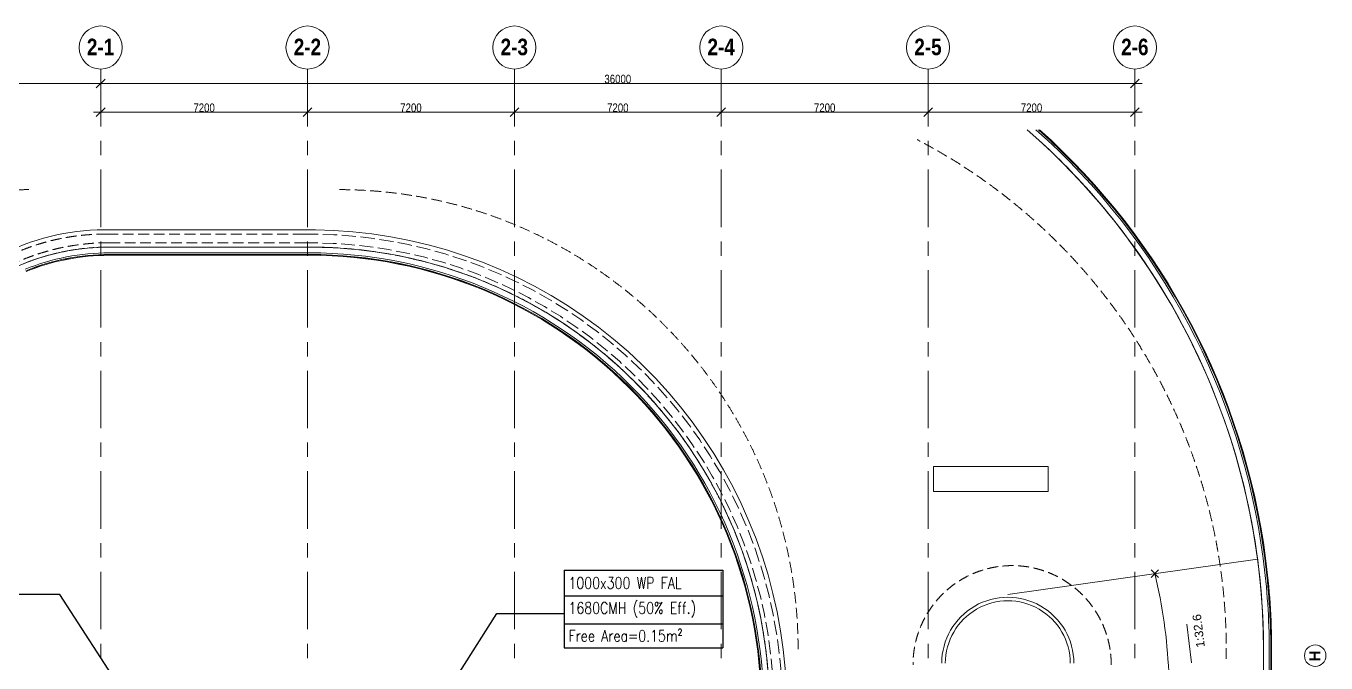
# Model space of a CAD drawing. Header units: millimetres. Extents: x 50620 to 404449, y -131543 to 97.
# Drawn here: x 346388 to 391637, y -22075 to 97 of the extents above; entities that cross this region are included whole.
import ezdxf

# ---------------------------------------------------------------- set-up
doc = ezdxf.new("R2010")
doc.units = ezdxf.units.MM
doc.linetypes.add('IDA - Grid Line', pattern=[3500, 2000, -500, 500, -500])
doc.linetypes.add('IDA - Hidden 065', pattern=[537.5, 375, -162.5])
doc.layers.get('Defpoints').update_dxf_attribs({"color": 130})
for name, color, linetype, lineweight in [('_CATCHMENT_DRAIN', 8, 'Continuous', 0), ('A-_ANOT----_A-1', 8, 'Continuous', 0), ('A-_ANOT----_D', 8, 'Continuous', 9), ('A-_ANOT----_D-1', 8, 'Continuous', 0), ('A-_DETA----_E-1', 8, 'Continuous', 9), ('A-_DETA----_E-10', 8, 'IDA - Hidden 065', 9), ('A-_DETA----_E-2', 8, 'IDA - Hidden 065', 9), ('A-_FLOR----_E', 8, 'Continuous', 9), ('A-_HANR----_E1', 8, 'Continuous', 9), ('A-_HANR----_E3', 8, 'Continuous', 9), ('A-DETL-____-OTLN-5', 8, 'IDA - Hidden 065', 9), ('A-FLOR-____-OTLN-4', 8, 'Continuous', 9), ('G-____-____-DIMS', 7, 'Continuous', 9), ('M-_ARCHI', 8, 'Continuous', 5), ('M_ACMV_ANNOTATION', 7, 'Continuous', 20), ('S-_ANOTGRID_E', 8, 'Continuous', 5)]:
    doc.layers.add(name, color=color, linetype=linetype, lineweight=lineweight)
doc.layers.add('S-_ANOTGRID_E-1', color=9, linetype='IDA - Grid Line', lineweight=5, true_color=0x808080)
doc.styles.add('Arial', font='arial.ttf', dxfattribs={"width": 0.8, "height": 300})
doc.styles.add('Arial Narrow_B', font='ARIALNB.TTF', dxfattribs={"height": 150})
doc.styles.add('Arial_3', font='arial.ttf', dxfattribs={"height": 500})
doc.styles.add('Arial_B', font='arialbd.ttf', dxfattribs={"height": 7})
doc.styles.add('SIMPLEX', font='simplex.shx', dxfattribs={"width": 0.8})
doc.styles.get("Standard").update_dxf_attribs({"font": 'arial.ttf'})
doc.dimstyles.new('IDA_-_Arial_-_2_5mm_-_Black_-_Diagonal', dxfattribs={"dimscale": 304.8, "dimtxt": 300, "dimasz": 1, "dimexe": 0.82021, "dimexo": 0.410105, "dimgap": 0, "dimtad": 1, "dimdec": 0, "dimzin": 0, "dimdsep": 46, "dimtxsty": 'Arial', "dimblk1": 'OBLIQUE', "dimblk2": 'OBLIQUE', "dimsah": 1, "dimcen": 0.09, "dimdle": 0.82021, "dimadec": 6, "dimazin": 0, "dimtfac": 1, "dimtdec": 0, "dimtmove": 0, "dimatfit": 2, "dimfxl": 1, "dimtvp": 1, "dimtolj": 1, "dimtzin": 0, "dimarcsym": 2})
doc.dimstyles.get("Standard").update_dxf_attribs({"dimtxt": 200, "dimasz": 150, "dimexe": 0.18, "dimexo": 0.0625, "dimgap": 10, "dimtad": 1, "dimtih": 1, "dimtoh": 1, "dimdec": 0, "dimzin": 0, "dimdsep": 46, "dimtxsty": 'Standard', "dimcen": 0.09, "dimclrd": 256, "dimclre": 256, "dimclrt": 256, "dimadec": 0, "dimazin": 0, "dimtfac": 1, "dimtdec": 0, "dimtofl": 0, "dimtmove": 0, "dimatfit": 3, "dimfxl": 1, "dimtolj": 1, "dimtzin": 0, "dimarcsym": 1})

# ---------------------------------------------------------------- blocks, each defined once
blk = doc.blocks.new('*T74')
at = {"layer": 'M_ACMV_ANNOTATION', "color": 0, "linetype": 'ByBlock', "lineweight": -2, "transparency": 16777216}
for p, q in [((0, 0), (5517, 0)), ((0, 0), (0, -2705)), ((5517, 0), (5517, -2705)), ((0, -894), (5517, -894)), ((0, -1872), (5517, -1872)), ((0, -2705), (5517, -2705))]:
    blk.add_line(p, q, dxfattribs=at)
at = {"layer": 'M_ACMV_ANNOTATION', "transparency": 16777216, "char_height": 400, "width": 5216.89, "attachment_point": 4, "style": 'SIMPLEX'}
for s, insert in [('1000x300 WP FAL', (150, -447)), ('{\\Fsimplex|c0;1680CMH (50% Eff.)}', (150, -1383)), ('{\\Fsimplex|c0;Free Area=0.15m²}', (150, -2288))]:
    blk.add_mtext(s, dxfattribs=dict(at, insert=insert))
blk = doc.blocks.new('Grid - 3_0mm Dia-3628821-BLK 2 2ND STOREY PLAN')
at = {"layer": 'S-_ANOTGRID_E'}
blk.add_circle((0, 0), 3, dxfattribs=at)
blk = doc.blocks.new('_Oblique')
at = {"color": 0, "linetype": 'ByBlock', "lineweight": -2}
blk.add_line((-0.5, -0.5), (0.5, 0.5), dxfattribs=at)
blk = doc.blocks.new('*D464')
at = {"layer": 'A-_ANOT----_D', "color": 0, "lineweight": -2, "transparency": 16777216}
for p, q in [((-36250, 25093), (-28550, 25093)), ((-36000, 25145), (-36000, 24843)), ((-28800, 25145), (-28800, 24843))]:
    blk.add_line(p, q, dxfattribs=at)
at = {"layer": 'Defpoints', "color": 0, "transparency": 16777216}
for p in [(-36000, 25270), (-28800, 25270), (-28800, 25093)]:
    blk.add_point(p, dxfattribs=at)
at = {"layer": 'A-_ANOT----_D', "color": 0, "lineweight": -2, "transparency": 16777216, "xscale": 304.8, "yscale": 304.8, "zscale": 304.8}
for p, rotation in [((-36000, 25093), 180.0000113478076), ((-28800, 25093), 1.134780761601936e-05)]:
    blk.add_blockref('_Oblique', p, dxfattribs=dict(at, rotation=rotation))
at = {"layer": 'A-_ANOT----_D', "color": 0, "lineweight": 5, "transparency": 16777216, "insert": (-32400, 25247), "char_height": 300, "width": 1900.66, "attachment_point": 5, "rotation": 0, "style": 'Arial'}
blk.add_mtext('\\A1;7200', dxfattribs=at)
blk = doc.blocks.new('*D465')
at = {"layer": 'A-_ANOT----_D', "color": 0, "lineweight": -2, "transparency": 16777216}
for p, q in [((-29050, 25093), (-21350, 25093)), ((-28800, 25145), (-28800, 24843)), ((-21600, 25145), (-21600, 24843))]:
    blk.add_line(p, q, dxfattribs=at)
at = {"layer": 'Defpoints', "color": 0, "transparency": 16777216}
for p in [(-28800, 25270), (-21600, 25270), (-21600, 25093)]:
    blk.add_point(p, dxfattribs=at)
at = {"layer": 'A-_ANOT----_D', "color": 0, "lineweight": -2, "transparency": 16777216, "xscale": 304.8, "yscale": 304.8, "zscale": 304.8}
for p, rotation in [((-28800, 25093), 180.0000113478076), ((-21600, 25093), 1.134780761601936e-05)]:
    blk.add_blockref('_Oblique', p, dxfattribs=dict(at, rotation=rotation))
at = {"layer": 'A-_ANOT----_D', "color": 0, "lineweight": 5, "transparency": 16777216, "insert": (-25200, 25247), "char_height": 300, "width": 1900.66, "attachment_point": 5, "rotation": 0, "style": 'Arial'}
blk.add_mtext('\\A1;7200', dxfattribs=at)
blk = doc.blocks.new('*D466')
at = {"layer": 'A-_ANOT----_D', "color": 0, "lineweight": -2, "transparency": 16777216}
for p, q in [((-21850, 25093), (-14150, 25093)), ((-21600, 25145), (-21600, 24843)), ((-14400, 25145), (-14400, 24843))]:
    blk.add_line(p, q, dxfattribs=at)
at = {"layer": 'Defpoints', "color": 0, "transparency": 16777216}
for p in [(-21600, 25270), (-14400, 25270), (-14400, 25093)]:
    blk.add_point(p, dxfattribs=at)
at = {"layer": 'A-_ANOT----_D', "color": 0, "lineweight": -2, "transparency": 16777216, "xscale": 304.8, "yscale": 304.8, "zscale": 304.8}
for p, rotation in [((-21600, 25093), 180.0000113478076), ((-14400, 25093), 1.134780761601936e-05)]:
    blk.add_blockref('_Oblique', p, dxfattribs=dict(at, rotation=rotation))
at = {"layer": 'A-_ANOT----_D', "color": 0, "lineweight": 5, "transparency": 16777216, "insert": (-18000, 25247), "char_height": 300, "width": 1900.66, "attachment_point": 5, "rotation": 0, "style": 'Arial'}
blk.add_mtext('\\A1;7200', dxfattribs=at)
blk = doc.blocks.new('*D467')
at = {"layer": 'A-_ANOT----_D', "color": 0, "lineweight": -2, "transparency": 16777216}
for p, q in [((-14650, 25093), (-6950, 25093)), ((-14400, 25145), (-14400, 24843)), ((-7200, 25145), (-7200, 24843))]:
    blk.add_line(p, q, dxfattribs=at)
at = {"layer": 'Defpoints', "color": 0, "transparency": 16777216}
for p in [(-14400, 25270), (-7200, 25270), (-7200, 25093)]:
    blk.add_point(p, dxfattribs=at)
at = {"layer": 'A-_ANOT----_D', "color": 0, "lineweight": -2, "transparency": 16777216, "xscale": 304.8, "yscale": 304.8, "zscale": 304.8}
for p, rotation in [((-14400, 25093), 180.0000113478076), ((-7200, 25093), 1.134780761601936e-05)]:
    blk.add_blockref('_Oblique', p, dxfattribs=dict(at, rotation=rotation))
at = {"layer": 'A-_ANOT----_D', "color": 0, "lineweight": 5, "transparency": 16777216, "insert": (-10800, 25247), "char_height": 300, "width": 1900.66, "attachment_point": 5, "rotation": 0, "style": 'Arial'}
blk.add_mtext('\\A1;7200', dxfattribs=at)
blk = doc.blocks.new('*D468')
at = {"layer": 'A-_ANOT----_D', "color": 0, "lineweight": -2, "transparency": 16777216}
for p, q in [((-7450, 25093), (250, 25093)), ((-7200, 25145), (-7200, 24843)), ((0, 25145), (0, 24843))]:
    blk.add_line(p, q, dxfattribs=at)
at = {"layer": 'Defpoints', "color": 0, "transparency": 16777216}
for p in [(-7200, 25270), (0, 25270), (0, 25093)]:
    blk.add_point(p, dxfattribs=at)
at = {"layer": 'A-_ANOT----_D', "color": 0, "lineweight": -2, "transparency": 16777216, "xscale": 304.8, "yscale": 304.8, "zscale": 304.8}
for p, rotation in [((-7200, 25093), 180.0000113478076), ((0, 25093), 1.134780761601936e-05)]:
    blk.add_blockref('_Oblique', p, dxfattribs=dict(at, rotation=rotation))
at = {"layer": 'A-_ANOT----_D', "color": 0, "lineweight": 5, "transparency": 16777216, "insert": (-3600, 25247), "char_height": 300, "width": 1900.66, "attachment_point": 5, "rotation": 0, "style": 'Arial'}
blk.add_mtext('\\A1;7200', dxfattribs=at)
blk = doc.blocks.new('*D470')
at = {"layer": 'A-_ANOT----_D', "color": 0, "lineweight": -2, "transparency": 16777216}
for p, q in [((-43725, 26093), (-35750, 26093)), ((-43475, 26145), (-43475, 25843)), ((-36000, 26145), (-36000, 25843))]:
    blk.add_line(p, q, dxfattribs=at)
at = {"layer": 'Defpoints', "color": 0, "transparency": 16777216}
for p in [(-43475, 26270), (-36000, 26270), (-36000, 26093)]:
    blk.add_point(p, dxfattribs=at)
at = {"layer": 'A-_ANOT----_D', "color": 0, "lineweight": -2, "transparency": 16777216, "xscale": 304.8, "yscale": 304.8, "zscale": 304.8}
for p, rotation in [((-43475, 26093), 180.0000113478076), ((-36000, 26093), 1.134780761601936e-05)]:
    blk.add_blockref('_Oblique', p, dxfattribs=dict(at, rotation=rotation))
at = {"layer": 'A-_ANOT----_D', "color": 0, "lineweight": 5, "transparency": 16777216, "insert": (-39738, 26246), "char_height": 300, "width": 1900.66, "attachment_point": 5, "rotation": 0, "style": 'Arial'}
blk.add_mtext('\\A1;7475', dxfattribs=at)
blk = doc.blocks.new('*D471')
at = {"layer": 'A-_ANOT----_D', "color": 0, "lineweight": -2, "transparency": 16777216}
for p, q in [((-36250, 26093), (250, 26093)), ((-36000, 26145), (-36000, 25843)), ((0, 26145), (0, 25843))]:
    blk.add_line(p, q, dxfattribs=at)
at = {"layer": 'Defpoints', "color": 0, "transparency": 16777216}
for p in [(-36000, 26270), (0, 26270), (0, 26093)]:
    blk.add_point(p, dxfattribs=at)
at = {"layer": 'A-_ANOT----_D', "color": 0, "lineweight": -2, "transparency": 16777216, "xscale": 304.8, "yscale": 304.8, "zscale": 304.8}
for p, rotation in [((-36000, 26093), 180.0000113478076), ((0, 26093), 1.134780761601936e-05)]:
    blk.add_blockref('_Oblique', p, dxfattribs=dict(at, rotation=rotation))
at = {"layer": 'A-_ANOT----_D', "color": 0, "lineweight": 5, "transparency": 16777216, "insert": (-18000, 26247), "char_height": 300, "width": 2375.82, "attachment_point": 5, "rotation": 0, "style": 'Arial'}
blk.add_mtext('\\A1;36000', dxfattribs=at)
blk = doc.blocks.new('Spot Elevations - 16L x 3_5H - FFL - Magentar-4680237-BLK 2 2ND STOREY PLAN')
at = {"layer": 'A-_ANOT----_D-1'}
for p, q in [((16, 3.5), (0, 3.5)), ((0, 3.5), (0, 0)), ((16, 0), (16, 3.5)), ((0, 0), (16, 0))]:
    blk.add_line(p, q, dxfattribs=at)
blk = doc.blocks.new('Railing - Railing-8992885-SITE_2ND STOREY PLAN')
at = {"layer": 'A-_HANR----_E3'}
blk.add_line((-115612, -36902), (-115612, -34352), dxfattribs=at)
for points in [[(-115612, -36902), (-115612, -34352, 0.414214), (-131611, -18353), (-138586, -18353, 0.096396), (-141586, -18937, 0.6742)], [(-115812, -36902), (-115812, -34352, 0.414214), (-131611, -18553), (-138586, -18553, 0.096396), (-141511, -19122, 0.096396)], [(-115869, -36902), (-115869, -34352, 0.414214), (-131611, -18610), (-138586, -18610, 0.096396), (-141490, -19175, 0.096396)], [(-115895, -36902), (-115895, -34352, 0.414214), (-131611, -18636), (-138586, -18636, 0.096396), (-141480, -19199, 0.096396)], [(-115897, -36352), (-115897, -34352, 0.414214), (-131611, -18638), (-138586, -18638, 0.096396), (-141479, -19201, 0.096396)]]:
    blk.add_lwpolyline(points, format="xyb", dxfattribs=at)
blk = doc.blocks.new('ARCHI 2ND_2024 09 11')
at = {"color": 8, "lineweight": 5}
for p, q in [((-4425, 8312.5), (4266.1, 9537.3)), ((564.6, 8904), (824.6, 9164)), ((564.6, 9164), (824.6, 8904))]:
    blk.add_line(p, q, dxfattribs=at)
at = {"layer": '_CATCHMENT_DRAIN', "color": 8, "lineweight": 5}
blk.add_lwpolyline([(-12125.1, 4412), (-12138.1, 5063.8), (-12177.9, 5726.6), (-12244.2, 6387.2), (-12336.8, 7044.7), (-12455.7, 7697.9), (-12600.6, 8345.9), (-12771.3, 8987.5), (-12967.5, 9621.8), (-13188.9, 10247.8), (-13435.2, 10864.4), (-13705.9, 11470.6), (-14000.7, 12065.6), (-14319, 12648.3), (-14660.4, 13217.8), (-15024.3, 13773.1), (-15410, 14313.5), (-15817.1, 14838), (-16244.9, 15345.9), (-16692.6, 15836.2), (-17159.5, 16308.2), (-17645, 16761.2), (-18148.1, 17194.4), (-18668.2, 17607.1), (-19204.4, 17998.7), (-19755.8, 18368.5), (-20321.6, 18716), (-20900.8, 19040.6), (-21492.5, 19341.8), (-22095.8, 19619), (-22709.7, 19872), (-23333.3, 20100.1), (-23965.4, 20303.2), (-24605.2, 20480.8), (-25251.5, 20632.7), (-25903.5, 20758.6), (-26559.9, 20858.3), (-27219.8, 20931.7), (-27882.1, 20978.7), (-28525.7, 20998.5, 0.0072255), (-28600.9, 20999.8), (-29198.8, 21000.9)], format="xyb", dxfattribs=at)
at = {"layer": 'A-_ANOT----_A-1', "color": 8, "lineweight": 5}
blk.add_circle((6275, 6177.4), 375, dxfattribs=at)
at = {"layer": 'A-_DETA----_E-1', "color": 8, "lineweight": 5}
for p, q in [((-35650.8, 21000), (-28725, 21000)), ((-35700, 20400), (-28725, 20400))]:
    blk.add_line(p, q, dxfattribs=at)
for centre, radius, start, end in [((-35838.8, 13040.4), 7961.8, 88.64681, 115.87438), ((-35700, 12400), 8000, 89.99999, 114.83962)]:
    blk.add_arc(centre, radius, start, end, dxfattribs=at)
at = {"layer": 'A-_DETA----_E-10', "lineweight": 5}
for centre, radius, start, end in [((-16822.3, 6402.6), 20000.2, 359.02435, 62.4815), ((-38500, 15900), 6500, 90, 180), ((-27725, 6400), 16000, 0, 90), ((-4275, 5862.5), 3450, 359.99996, 180)]:
    blk.add_arc(centre, radius, start, end, dxfattribs=at)
at = {"layer": 'A-_DETA----_E-2', "color": 8, "lineweight": 5}
for p, q in [((-35765.9, 20849.7), (-28725, 20848.8)), ((-35700, 20550), (-28725, 20550))]:
    blk.add_line(p, q, dxfattribs=at)
for centre, radius, start, end in [((-35859.7, 13124), 7726.3, 89.30406, 116.02511), ((-35725.3, 12642.2), 7907.9, 89.81646, 114.97988)]:
    blk.add_arc(centre, radius, start, end, dxfattribs=at)
at = {"layer": 'A-_FLOR----_E', "color": 8, "lineweight": 5}
for p, q in [((-35700, 20400), (-28725, 20400)), ((-28725, 20400), (-35700, 20400)), ((4475, 1850), (4475, 6400)), ((4475, 6400), (4475, 1850))]:
    blk.add_line(p, q, dxfattribs=at)
for centre, radius, start, end in [((-19525, 6400), 24000, 44.34929, 47.64693), ((-19525, 6400), 24000, 0, 47.64693), ((-19525, 6400), 24000, 16.95652, 44.34783), ((-35700, 12400), 8000, 94.45295, 95.02478), ((-35700, 12400), 8000, 93.87033, 94.89316), ((-35700, 12400), 8000, 92.22647, 92.80127), ((-35700, 12400), 8000, 91.69389, 92.69292), ((-35700, 12400), 8000, 90, 90.56885), ((-28725, 4400), 16000, 89.60107, 90), ((-28725, 4400), 16000, 89.60107, 90), ((-28725, 4400), 16000, 88.03418, 88.75458), ((-28725, 4400), 16000, 88.03418, 88.75458), ((-28725, 4400), 16000, 86.44851, 87.14998), ((-28725, 4400), 16000, 86.44851, 87.14998), ((-35700, 12400), 8000, 110.03873, 110.89281), ((-35700, 12400), 8000, 109.32942, 110.32836), ((-35700, 12400), 8000, 107.81214, 108.47008), ((-35700, 12400), 8000, 106.94988, 108.24253), ((-35700, 12400), 8000, 105.58557, 106.40541), ((-35700, 12400), 8000, 104.912, 105.875), ((-35700, 12400), 8000, 103.35901, 104.0788), ((-35700, 12400), 8000, 102.61388, 103.64278), ((-35700, 12400), 8000, 101.13248, 101.88563), ((-35700, 12400), 8000, 100.44762, 101.68888), ((-35700, 12400), 8000, 98.90595, 99.57826), ((-35700, 12400), 8000, 98.21185, 99.45094), ((-35700, 12400), 8000, 96.67945, 97.40787), ((-35700, 12400), 8000, 96.16111, 97.32644), ((-28725, 4400), 16000, 84.86769, 85.52074), ((-28725, 4400), 16000, 84.86769, 85.52074), ((-28725, 4400), 16000, 83.20378, 83.87971), ((-28725, 4400), 16000, 83.20378, 83.87971), ((-28725, 4400), 16000, 81.53784, 82.29984), ((-28725, 4400), 16000, 81.53784, 82.29984), ((-28725, 4400), 16000, 80.01776, 80.65066), ((-28725, 4400), 16000, 80.01776, 80.65066), ((-28725, 4400), 16000, 78.3993, 79.08092), ((-28725, 4400), 16000, 78.3993, 79.08092), ((-28725, 4400), 16000, 76.79398, 77.48929), ((-28725, 4400), 16000, 76.79398, 77.48929), ((-28725, 4400), 16000, 75.12295, 76.03143), ((-28725, 4400), 16000, 75.12295, 76.03143), ((-28725, 4400), 16000, 73.61795, 74.22082), ((-28725, 4400), 16000, 73.61795, 74.22082), ((-28725, 4400), 16000, 71.96115, 72.68249), ((-28725, 4400), 16000, 71.96115, 72.68249), ((-28725, 4400), 16000, 70.35156, 71.05884), ((-28725, 4400), 16000, 70.35156, 71.05884), ((-28725, 4400), 16000, 68.67804, 69.44698), ((-28725, 4400), 16000, 68.67804, 69.44698), ((-28725, 4400), 16000, 67.1618, 67.7977), ((-28725, 4400), 16000, 67.1618, 67.7977), ((-28725, 4400), 16000, 65.89286, 66.25586), ((-28725, 4400), 16000, 65.52368, 66.25586), ((-28725, 4400), 16000, 65.52368, 65.88392), ((-28725, 4400), 16000, 63.9404, 64.63774), ((-28725, 4400), 16000, 63.9404, 64.63774), ((-28725, 4400), 16000, 62.17549, 63.16989), ((-28725, 4400), 16000, 62.17549, 63.16989), ((-28725, 4400), 16000, 60.75661, 61.38877), ((-28725, 4400), 16000, 60.75661, 61.38877), ((-28725, 4400), 16000, 58.95541, 59.82363), ((-28725, 4400), 16000, 58.95541, 59.82363), ((-28725, 4400), 16000, 57.55429, 58.17211), ((-28725, 4400), 16000, 57.55429, 58.17211), ((-28725, 4400), 16000, 55.87851, 56.60141), ((-28725, 4400), 16000, 55.87851, 56.60141), ((-28725, 4400), 16000, 54.32699, 54.99692), ((-28725, 4400), 16000, 54.32699, 54.99692), ((-28725, 4400), 16000, 53.03717, 53.33927), ((-28725, 4400), 16000, 52.67264, 53.33927), ((-28725, 4400), 16000, 52.67264, 53.03571), ((-28725, 4400), 16000, 51.10861, 51.78641), ((-28725, 4400), 16000, 51.10861, 51.78641), ((-28725, 4400), 16000, 49.50774, 50.25332), ((-28725, 4400), 16000, 49.50774, 50.25332), ((-28725, 4400), 16000, 47.86417, 48.73984), ((-28725, 4400), 16000, 47.86417, 48.73984), ((-28725, 4400), 16000, 46.29825, 47.03341), ((-28725, 4400), 16000, 46.29825, 47.03341), ((-28725, 4400), 16000, 44.65027, 45.30777), ((-28725, 4400), 16000, 44.65027, 45.30777), ((-28725, 4400), 16000, 43.08435, 43.81882), ((-28725, 4400), 16000, 43.08435, 43.81882), ((-28725, 4400), 16000, 41.42925, 42.09738), ((-28725, 4400), 16000, 41.42925, 42.09738), ((-28725, 4400), 16000, 39.84189, 40.51029), ((-28725, 4400), 16000, 39.84189, 40.51029), ((-28725, 4400), 16000, 38.25113, 38.90713), ((-28725, 4400), 16000, 38.25113, 38.90713), ((-28725, 4400), 16000, 36.66135, 37.28461), ((-28725, 4400), 16000, 36.66135, 37.28461), ((-28725, 4400), 16000, 35.03554, 35.69383), ((-28725, 4400), 16000, 35.03554, 35.69383), ((-28725, 4400), 16000, 33.44755, 34.07075), ((-28725, 4400), 16000, 33.44755, 34.07075), ((-19525, 6400), 24000, 0, 16.95218), ((-28725, 4400), 16000, 31.81999, 32.48054), ((-28725, 4400), 16000, 31.81999, 32.48054), ((-28725, 4400), 16000, 30.23375, 30.85689), ((-28725, 4400), 16000, 30.23375, 30.85689), ((-28725, 4400), 16000, 28.60446, 29.2592), ((-28725, 4400), 16000, 28.60446, 29.2592), ((-28725, 4400), 16000, 27.01996, 27.64303), ((-28725, 4400), 16000, 27.01996, 27.64303), ((-28725, 4400), 16000, 25.38896, 26.05394), ((-28725, 4400), 16000, 25.38896, 26.05394), ((-28725, 4400), 16000, 23.80617, 24.42916), ((-28725, 4400), 16000, 23.80617, 24.42916), ((-28725, 4400), 16000, 22.17349, 22.84065), ((-28725, 4400), 16000, 22.17349, 22.84065), ((-28725, 4400), 16000, 20.59238, 21.21529), ((-28725, 4400), 16000, 20.59238, 21.21529), ((-28725, 4400), 16000, 18.95805, 19.62735), ((-28725, 4400), 16000, 18.95805, 19.62735), ((-28725, 4400), 16000, 17.3786, 18.00141), ((-28725, 4400), 16000, 17.3786, 18.00141), ((-28725, 4400), 16000, 15.74263, 16.41405), ((-28725, 4400), 16000, 15.74263, 16.41405), ((-28725, 4400), 16000, 14.16481, 14.78754), ((-28725, 4400), 16000, 14.16481, 14.78754), ((-4425, 5912.5), 2300, 0, 180), ((-28725, 4400), 16000, 12.52723, 13.20054), ((-28725, 4400), 16000, 12.52723, 13.20054), ((-28725, 4400), 16000, 10.88219, 11.57379), ((-28725, 4400), 16000, 10.88219, 11.57379), ((-28725, 4400), 16000, 9.21579, 9.98605), ((-28725, 4400), 16000, 9.21579, 9.98605), ((-28725, 4400), 16000, 7.72023, 8.31993), ((-28725, 4400), 16000, 7.72023, 8.31993), ((-28725, 4400), 16000, 6.09273, 6.88245), ((-28725, 4400), 16000, 6.09273, 6.88245)]:
    blk.add_arc(centre, radius, start, end, dxfattribs=at)
at = {"layer": 'A-_HANR----_E3', "color": 8, "lineweight": 5}
for p, q in [((4675, 6400.2), (4675, 3600)), ((4675, 6400.2), (4675, 3600)), ((4675, 6400.2), (4675, 3600)), ((4731.9, 6400.3), (4731.9, 3600)), ((4731.9, 6400.3), (4731.9, 3600)), ((4731.9, 6400.3), (4731.9, 3600)), ((4758, 6400.3), (4758, 3600)), ((4758, 6400.3), (4758, 3600)), ((4758, 6400.3), (4758, 3600))]:
    blk.add_line(p, q, dxfattribs=at)
for centre, radius, start, end in [((-19525, 6403.4), 23997.5, 7.50405, 48.894), ((-19525, 6403.4), 24196.6, 7.50405, 48.35652), ((-19525, 6403.4), 24196.6, 7.50405, 48.35652), ((-19525, 6403.4), 24196.6, 7.50405, 48.35652), ((-19525, 6403.4), 24253.5, 7.50405, 48.20564), ((-19525, 6403.4), 24253.5, 7.50405, 48.20564), ((-19525, 6403.4), 24253.5, 7.50405, 48.20564), ((-19525, 6403.4), 24279.6, 7.50405, 48.13672), ((-19525, 6403.4), 24279.6, 7.50405, 48.13672), ((-19525, 6403.4), 24279.6, 7.50405, 48.13672), ((-19923.8, 6350.9), 24598.9, 0.11492, 7.50405), ((-19923.8, 6350.9), 24598.9, 0.11492, 7.50405), ((-19923.8, 6350.9), 24598.9, 0.11492, 7.50405), ((-19923.8, 6350.9), 24655.7, 0.11479, 7.50405), ((-19923.8, 6350.9), 24655.7, 0.11479, 7.50405), ((-19923.8, 6350.9), 24655.7, 0.11479, 7.50405), ((-19923.8, 6350.9), 24681.9, 0.11473, 7.50405), ((-19923.8, 6350.9), 24681.9, 0.11473, 7.50405), ((-19923.8, 6350.9), 24681.9, 0.11473, 7.50405), ((-4425, 5912.5), 2300, 0, 180), ((-4425, 5912.5), 2175, 0, 180)]:
    blk.add_arc(centre, radius, start, end, dxfattribs=at)
at = {"layer": 'A-DETL-____-OTLN-5', "color": 8, "lineweight": 5}
for points in [[(-12274.9, 4409), (-12287.9, 5057.8), (-12327.3, 5714.6), (-12393, 6369.3), (-12484.8, 7020.8), (-12602.6, 7668.2), (-12746.2, 8310.3), (-12915.3, 8946.1), (-13109.8, 9574.7), (-13329.2, 10195), (-13573.3, 10806), (-13841.6, 11406.8), (-14133.7, 11996.4), (-14449.1, 12573.8), (-14787.4, 13138.1), (-15148, 13688.5), (-15530.3, 14224), (-15933.7, 14743.8), (-16357.5, 15247), (-16801.2, 15732.9), (-17263.9, 16200.7), (-17745, 16649.6), (-18243.6, 17078.8), (-18759, 17487.8), (-19290.4, 17875.9), (-19836.8, 18242.4), (-20397.5, 18586.8), (-20971.5, 18908.4), (-21557.8, 19206.9), (-22155.7, 19481.6), (-22764.1, 19732.3), (-23382, 19958.4), (-24008.4, 20159.6), (-24642.4, 20335.6), (-25282.9, 20486.1), (-25928.9, 20610.9), (-26579.4, 20709.7), (-27233.4, 20782.5), (-27889.7, 20829), (-28530.3, 20848.8, 0.0072255), (-28601.2, 20849.9), (-29199.1, 20851)], [(-12725.8, 4400), (-12738.6, 5039.8), (-12777, 5678.6), (-12840.9, 6315.3), (-12930.2, 6949), (-13044.7, 7578.5), (-13184.4, 8203), (-13348.9, 8821.4), (-13538, 9432.8), (-13751.4, 10036.1), (-13988.8, 10630.3), (-14249.7, 11214.7), (-14533.8, 11788.1), (-14840.6, 12349.6), (-15169.6, 12898.5), (-15520.3, 13433.8), (-15892.1, 13954.6), (-16284.5, 14460.1), (-16696.7, 14949.6), (-17128.2, 15422.1), (-17578.2, 15877.1), (-18046.1, 16313.6), (-18531.1, 16731.1), (-19032.3, 17128.9), (-19549.1, 17506.3), (-20080.6, 17862.8), (-20625.9, 18197.7), (-21184.1, 18510.5), (-21754.4, 18800.8), (-22335.9, 19068), (-22927.5, 19311.8), (-23528.5, 19531.7), (-24137.7, 19727.4), (-24754.3, 19898.6), (-25377.3, 20045), (-26005.6, 20166.3), (-26638.3, 20262.4), (-27274.3, 20333.2), (-27912.6, 20378.5), (-28544.2, 20397.9, 0.0072255), (-28602, 20398.9), (-29199.9, 20400)], [(-12575.6, 4403), (-12588.5, 5045.8), (-12627.2, 5690.6), (-12691.7, 6333.3), (-12781.8, 6972.9), (-12897.5, 7608.4), (-13038.4, 8238.8), (-13204.5, 8863), (-13395.4, 9480.1), (-13610.8, 10089), (-13850.4, 10688.9), (-14113.7, 11278.7), (-14400.5, 11857.5), (-14710.2, 12424.3), (-15042.3, 12978.3), (-15396.3, 13518.6), (-15771.6, 14044.3), (-16167.6, 14554.6), (-16583.7, 15048.7), (-17019.3, 15525.7), (-17473.5, 15984.9), (-17945.8, 16425.5), (-18435.3, 16847), (-18941.3, 17248.5), (-19462.9, 17629.4), (-19999.4, 17989.2), (-20549.8, 18327.3), (-21113.3, 18643.1), (-21688.9, 18936.1), (-22275.8, 19205.8), (-22873.1, 19451.9), (-23479.7, 19673.8), (-24094.7, 19871.4), (-24717, 20044.2), (-25345.8, 20191.9), (-25980.1, 20314.4), (-26618.7, 20411.4), (-27260.6, 20482.9), (-27904.9, 20528.6), (-28539.6, 20548.1, 0.0072255), (-28601.7, 20549.1), (-29199.6, 20550.3)]]:
    blk.add_lwpolyline(points, format="xyb", dxfattribs=at)
at = {"layer": 'A-FLOR-____-OTLN-4', "color": 8, "lineweight": 5}
blk.add_arc((-17257.4, 4765.8), 18452.4, 2.66883, 13.37399, dxfattribs=at)
at = {"layer": 'G-____-____-DIMS', "color": 8, "lineweight": 5}
blk.add_line((1810.4, 7273), (1974, 5932.9), dxfattribs=at)
blk.add_line((1810.4, 7273), (1974, 5932.9), dxfattribs=at)
at = {"layer": 'S-_ANOTGRID_E-1', "color": 8, "lineweight": 5}
for p, q in [((-36000, 26594.8), (-36000, -83806.9)), ((-28800, 26594.8), (-28800, -83806.9)), ((-21600, 26594.8), (-21600, -83806.9)), ((-14400, 26594.8), (-14400, -83806.9)), ((-7200, 26594.8), (-7200, -83806.9)), ((0, 26594.8), (0, -83806.9)), ((0, 26594.8), (0, -83806.9))]:
    blk.add_line(p, q, dxfattribs=at)
at = {"layer": 'A-_ANOT----_D-1', "color": 8, "lineweight": 5, "xscale": 249.9999999999999, "yscale": 249.9999999999999, "zscale": 249.9999999999999}
blk.add_blockref('Spot Elevations - 16L x 3_5H - FFL - Magentar-4680237-BLK 2 2ND STOREY PLAN', (-7016.8, 11890.1), dxfattribs=at)
at = {"layer": 'A-_HANR----_E1', "color": 8, "lineweight": 5}
blk.add_blockref('Railing - Railing-8992885-SITE_2ND STOREY PLAN', (102886.4, 38752.4), dxfattribs=at)
at = {"layer": 'S-_ANOTGRID_E', "color": 8, "lineweight": 5}
for p, xscale, yscale, zscale, rotation in [((-36000, 27344.8), 249.9999999999999, 249.9999999999999, 249.9999999999999, 180.0000000000585), ((-28800, 27344.8), 249.9999999999999, 249.9999999999999, 249.9999999999999, 180.0000000000585), ((-21600, 27344.8), 249.9999999999999, 249.9999999999999, 249.9999999999999, 180.0000000000585), ((-14400, 27344.8), 249.9999999999999, 249.9999999999999, 249.9999999999999, 180.0000000000585), ((-7200, 27344.8), 249.9999999999999, 249.9999999999999, 249.9999999999999, 180.0000000000585), ((0, 27344.8), 250.0000000000002, 250.0000000000002, 250.0000000000002, 180.0000000000554), ((0, 27344.8), 249.9999999999999, 249.9999999999999, 249.9999999999999, 180.0000000000585)]:
    blk.add_blockref('Grid - 3_0mm Dia-3628821-BLK 2 2ND STOREY PLAN', p, dxfattribs=dict(at, xscale=xscale, yscale=yscale, zscale=zscale, rotation=rotation))
at = {"layer": 'A-_ANOT----_A-1', "color": 8, "lineweight": 5, "insert": (6074.3, 5979.5), "char_height": 375, "width": 440.928, "attachment_point": 1, "rotation": 90, "style": 'Arial_B'}
blk.add_mtext('\\fArial|b1|i0|c0|p34|;H', dxfattribs=at)
at = {"layer": 'S-_ANOTGRID_E', "color": 8, "lineweight": 5, "char_height": 575, "width": 1142.405, "attachment_point": 1, "style": 'Arial Narrow_B'}
for s, insert in [('2-1', (-36479.7, 27653.4)), ('2-2', (-29279.7, 27653.4)), ('2-3', (-22079.7, 27653.4)), ('2-4', (-14879.7, 27653.4)), ('2-5', (-7679.7, 27653.4)), ('2-6', (-479.7, 27653.4)), ('2-6', (-479.7, 27653.4))]:
    blk.add_mtext(s, dxfattribs=dict(at, insert=insert))
at = {"layer": 'A-_ANOT----_D', "color": 8, "lineweight": 5}
for base, p1, p2, override, picture, middle in [((-36000, 26093.5), (-43475, 26270.3), (-36000, 26270.3), {"dimpost": '<>', "dimfxl": 7475}, '*D470', (-39737.5, 26246)), ((0, 26093.5), (-36000, 26270.3), (0, 26270.3), {"dimpost": '<>', "dimfxl": 36000}, '*D471', (-18000, 26246.8)), ((-28800, 25093.5), (-36000, 25270.3), (-28800, 25270.3), {"dimpost": '<>', "dimfxl": 7200}, '*D464', (-32400, 25246.7)), ((-21600, 25093.5), (-28800, 25270.3), (-21600, 25270.3), {"dimpost": '<>', "dimfxl": 7200}, '*D465', (-25200, 25246.7)), ((-14400, 25093.5), (-21600, 25270.3), (-14400, 25270.3), {"dimpost": '<>', "dimfxl": 7200}, '*D466', (-18000, 25246.7)), ((-7200, 25093.5), (-14400, 25270.3), (-7200, 25270.3), {"dimpost": '<>', "dimfxl": 7200}, '*D467', (-10800, 25246.7)), ((0, 25093.5), (-7200, 25270.3), (0, 25270.3), {"dimpost": '<>', "dimfxl": 7200}, '*D468', (-3600, 25246.7))]:
    dim = blk.add_linear_dim(base=base, p1=p1, p2=p2, angle=0, dimstyle='IDA_-_Arial_-_2_5mm_-_Black_-_Diagonal', override=override, dxfattribs=at)
    dim.commit()
    dim.dimension.update_dxf_attribs({"geometry": picture, "text_midpoint": middle})
at = {"layer": 'G-____-____-DIMS', "color": 8, "lineweight": 5, "insert": (2438.3, 6482.4), "char_height": 300, "width": 799.494, "attachment_point": 7, "rotation": 96.95888, "line_spacing_factor": 0.941778, "style": 'Arial_3', "bg_fill": 3, "box_fill_scale": 1.25, "bg_fill_color": 256, "bg_fill_true_color": 13158600, "bg_fill_transparency": 0}
blk.add_mtext('\\pt300;1:32.6', dxfattribs=at)

msp = doc.modelspace()

# ---------------------------------------------------------------- block references
at = {"layer": 'M-_ARCHI', "lineweight": 5, "extrusion": (0.000419962, 1.0854e-05, 1), "rotation": 359.9999887056363}
msp.add_blockref('ARCHI 2ND_2024 09 11', (384987, -27998, 422), dxfattribs=at)

# ---------------------------------------------------------------- next in the draw order: block references
msp.add_blockref('*T74', (365122, -18843))

# ---------------------------------------------------------------- next in the draw order: leaders
at = {"layer": 'M_ACMV_ANNOTATION'}
for points in [[(352753, -27666, -12499852), (347564, -19694, -12499850), (340617, -19694, -12499847)], [(358100, -27723), (362771, -20351), (365122, -20351)]]:
    msp.add_leader(points, dimstyle='Standard', override={"dimasz": 300, "dimtad": 0, "dimfxl": 100, "dimarcsym": 2}, dxfattribs=at)

doc.saveas('drawing.dxf')
